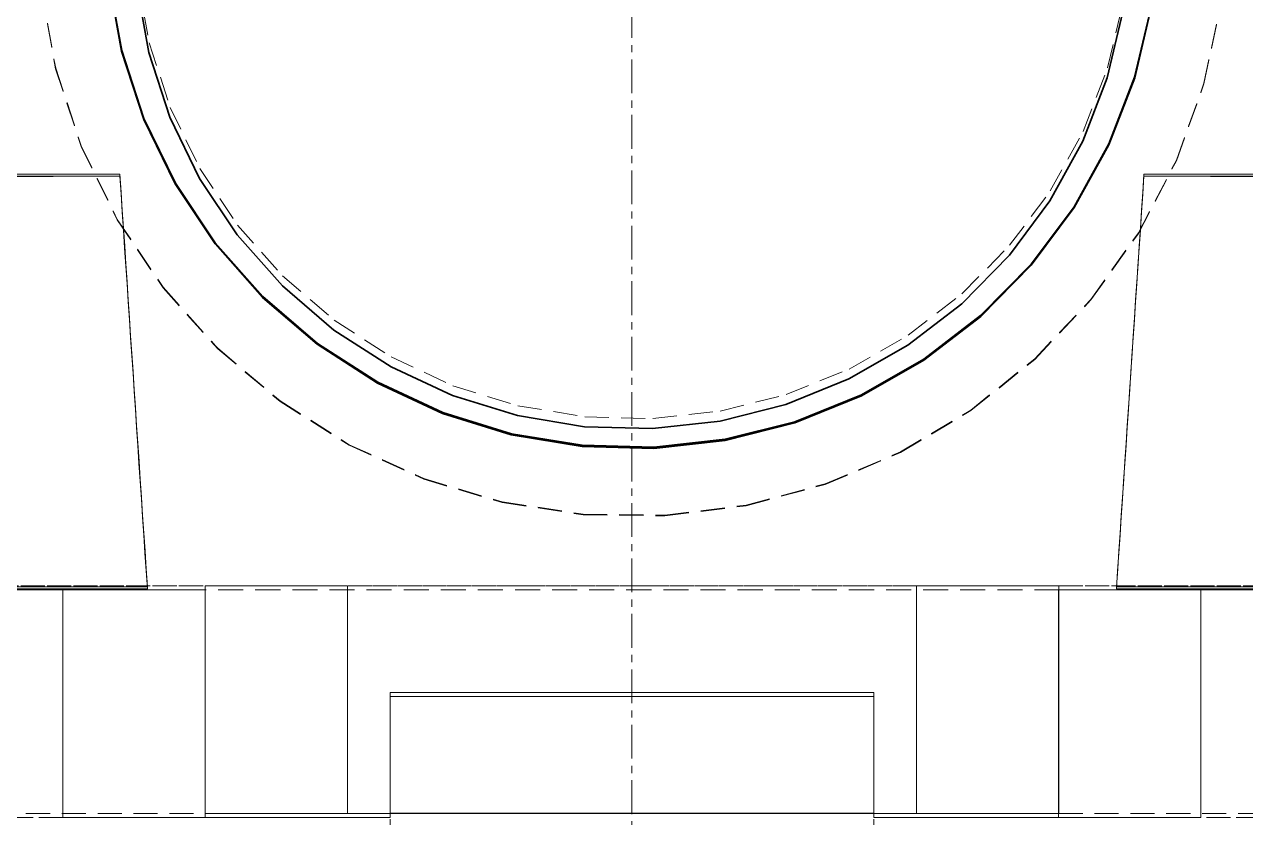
# Model space of a CAD drawing. Header units: millimetres. Extents: x 10 to 410, y 10 to 287.
# Drawn here: x 319.4 to 344.73, y 91.23 to 107.68 of the extents above; entities that cross this region are included whole.
import ezdxf

# ---------------------------------------------------------------- set-up
doc = ezdxf.new("R2010")
doc.units = ezdxf.units.MM
doc.linetypes.add('CENTER', pattern=[1.15, 0.7, -0.15, 0.15, -0.15])
doc.linetypes.add('DASHED', pattern=[0.75, 0.5, -0.25])
for name, color, linetype, lineweight in [('CENTER', 4, 'CENTER', 13), ('HIDDEN', 8, 'DASHED', 18), ('VISIBLE', 7, 'CONTINUOUS', 35)]:
    doc.layers.add(name, color=color, linetype=linetype, lineweight=lineweight)

msp = doc.modelspace()

# ---------------------------------------------------------------- linework, layer by layer
at = {"layer": 'CENTER'}
msp.add_line((332, 66), (332, 155), dxfattribs=at)
at = {"layer": 'HIDDEN'}
for points in [[(319.668, 110.138), (319.74, 108.442), (320.045, 106.772), (320.576, 105.16), (321.323, 103.635), (322.272, 102.228), (323.406, 100.964), (324.702, 99.868), (326.137, 98.961), (327.683, 98.259), (329.31, 97.776), (330.988, 97.52), (332.686, 97.498), (334.37, 97.709), (336.01, 98.149), (337.573, 98.811), (339.031, 99.68), (340.356, 100.742), (341.523, 101.975), (342.509, 103.357), (343.296, 104.861), (343.869, 106.459), (344.217, 108.12), (344.334, 109.814)], [(319.668, 110.133), (319.74, 108.437), (320.045, 106.766), (320.576, 105.154), (321.323, 103.63), (322.272, 102.222), (323.406, 100.959), (324.702, 99.863), (326.137, 98.955), (327.683, 98.253), (329.31, 97.77), (330.988, 97.515), (332.686, 97.493), (334.37, 97.703), (336.01, 98.144), (337.573, 98.805), (339.031, 99.674), (340.356, 100.736), (341.523, 101.969), (342.509, 103.351), (343.296, 104.855), (343.869, 106.453), (344.217, 108.115), (344.334, 109.808)], [(319.668, 110.125), (319.74, 108.429), (320.044, 106.759), (320.575, 105.147), (321.323, 103.622), (322.272, 102.215), (323.406, 100.951), (324.702, 99.855), (326.137, 98.948), (327.682, 98.246), (329.31, 97.762), (330.988, 97.507), (332.686, 97.485), (334.37, 97.696), (336.01, 98.136), (337.573, 98.797), (339.031, 99.667), (340.356, 100.729), (341.522, 101.962), (342.508, 103.344), (343.296, 104.848), (343.869, 106.446), (344.217, 108.107), (344.334, 109.801)], [(321.674, 110.094), (321.733, 108.686), (321.984, 107.298), (322.421, 105.958), (323.036, 104.69), (323.819, 103.517), (324.753, 102.462), (325.823, 101.544), (327.008, 100.78), (328.286, 100.185), (329.633, 99.769), (331.024, 99.54), (332.433, 99.503), (333.834, 99.658), (335.201, 100.003), (336.508, 100.53), (337.731, 101.231), (338.848, 102.091), (339.837, 103.096), (340.68, 104.226), (341.361, 105.46), (341.868, 106.776), (342.191, 108.148), (342.324, 109.551)], [(310.774, 104.528), (311.235, 104.529), (311.696, 104.529), (312.157, 104.529), (312.618, 104.529), (313.079, 104.529), (313.54, 104.529), (314, 104.529), (314.461, 104.529), (314.922, 104.529), (315.383, 104.529), (315.844, 104.529), (316.305, 104.529), (316.766, 104.529), (317.227, 104.529), (317.688, 104.529), (318.149, 104.529), (318.61, 104.529), (319.071, 104.529), (319.532, 104.529), (319.993, 104.529), (320.454, 104.529), (320.915, 104.528), (321.376, 104.528)], [(321.376, 104.528), (320.915, 104.527), (320.454, 104.527), (319.993, 104.526), (319.532, 104.526), (319.071, 104.526), (318.61, 104.526), (318.149, 104.526), (317.688, 104.526), (317.227, 104.526), (316.766, 104.526), (316.305, 104.526), (315.844, 104.526), (315.383, 104.526), (314.922, 104.526), (314.461, 104.526), (314, 104.526), (313.539, 104.526), (313.078, 104.526), (312.618, 104.526), (312.157, 104.526), (311.696, 104.526), (311.235, 104.527), (310.774, 104.527)], [(310.775, 104.572), (311.236, 104.572), (311.697, 104.572), (312.158, 104.572), (312.619, 104.572), (313.08, 104.572), (313.541, 104.572), (314.002, 104.572), (314.463, 104.573), (314.924, 104.573), (315.385, 104.573), (315.846, 104.573), (316.306, 104.573), (316.767, 104.573), (317.228, 104.572), (317.689, 104.572), (318.15, 104.572), (318.611, 104.572), (319.072, 104.572), (319.533, 104.572), (319.994, 104.572), (320.455, 104.572), (320.916, 104.571), (321.377, 104.571)], [(321.377, 104.571), (320.916, 104.57), (320.455, 104.57), (319.994, 104.57), (319.533, 104.569), (319.072, 104.569), (318.611, 104.569), (318.15, 104.569), (317.689, 104.569), (317.228, 104.569), (316.767, 104.569), (316.306, 104.569), (315.845, 104.569), (315.385, 104.569), (314.924, 104.569), (314.463, 104.569), (314.002, 104.569), (313.541, 104.569), (313.08, 104.569), (312.619, 104.569), (312.158, 104.569), (311.697, 104.57), (311.236, 104.57), (310.775, 104.57)], [(321.376, 104.528), (321.401, 104.156), (321.426, 103.783), (321.45, 103.411), (321.475, 103.039), (321.5, 102.667), (321.525, 102.295), (321.55, 101.923), (321.575, 101.551), (321.599, 101.179), (321.624, 100.807), (321.649, 100.435), (321.674, 100.063), (321.699, 99.691), (321.723, 99.319), (321.748, 98.946), (321.773, 98.574), (321.798, 98.202), (321.823, 97.83), (321.847, 97.458), (321.872, 97.086), (321.897, 96.714), (321.922, 96.342), (321.947, 95.97)], [(321.377, 104.571), (321.402, 104.199), (321.427, 103.827), (321.452, 103.455), (321.476, 103.082), (321.501, 102.71), (321.526, 102.338), (321.551, 101.966), (321.576, 101.594), (321.6, 101.222), (321.625, 100.85), (321.65, 100.478), (321.675, 100.106), (321.7, 99.734), (321.724, 99.362), (321.749, 98.99), (321.774, 98.618), (321.799, 98.245), (321.824, 97.873), (321.849, 97.501), (321.873, 97.129), (321.898, 96.757), (321.923, 96.385), (321.948, 96.013)], [(342.623, 104.528), (342.598, 104.156), (342.573, 103.783), (342.549, 103.411), (342.524, 103.039), (342.499, 102.667), (342.474, 102.295), (342.449, 101.923), (342.425, 101.551), (342.4, 101.179), (342.375, 100.807), (342.35, 100.435), (342.325, 100.063), (342.301, 99.691), (342.276, 99.319), (342.251, 98.946), (342.226, 98.574), (342.201, 98.202), (342.177, 97.83), (342.152, 97.458), (342.127, 97.086), (342.102, 96.714), (342.077, 96.342), (342.053, 95.97)], [(342.624, 104.571), (342.599, 104.199), (342.575, 103.827), (342.55, 103.455), (342.525, 103.082), (342.5, 102.71), (342.475, 102.338), (342.451, 101.966), (342.426, 101.594), (342.401, 101.222), (342.376, 100.85), (342.351, 100.478), (342.327, 100.106), (342.302, 99.734), (342.277, 99.362), (342.252, 98.99), (342.227, 98.618), (342.203, 98.245), (342.178, 97.873), (342.153, 97.501), (342.128, 97.129), (342.103, 96.757), (342.079, 96.385), (342.054, 96.013)], [(353.226, 104.528), (352.765, 104.529), (352.304, 104.529), (351.843, 104.529), (351.382, 104.529), (350.921, 104.529), (350.46, 104.529), (349.999, 104.529), (349.538, 104.529), (349.077, 104.529), (348.616, 104.529), (348.155, 104.529), (347.694, 104.529), (347.233, 104.529), (346.772, 104.529), (346.311, 104.529), (345.85, 104.529), (345.389, 104.529), (344.928, 104.529), (344.467, 104.529), (344.006, 104.529), (343.545, 104.529), (343.084, 104.528), (342.623, 104.528)], [(342.623, 104.528), (343.084, 104.527), (343.545, 104.527), (344.006, 104.526), (344.467, 104.526), (344.928, 104.526), (345.389, 104.526), (345.85, 104.526), (346.311, 104.526), (346.772, 104.526), (347.233, 104.526), (347.694, 104.526), (348.155, 104.526), (348.616, 104.526), (349.077, 104.526), (349.538, 104.526), (349.999, 104.526), (350.46, 104.526), (350.921, 104.526), (351.382, 104.526), (351.843, 104.526), (352.304, 104.526), (352.765, 104.527), (353.226, 104.527)], [(353.227, 104.572), (352.766, 104.572), (352.305, 104.572), (351.844, 104.572), (351.383, 104.572), (350.922, 104.572), (350.461, 104.572), (350, 104.572), (349.539, 104.573), (349.078, 104.573), (348.617, 104.573), (348.156, 104.573), (347.695, 104.573), (347.234, 104.573), (346.773, 104.572), (346.312, 104.572), (345.851, 104.572), (345.39, 104.572), (344.929, 104.572), (344.468, 104.572), (344.007, 104.572), (343.546, 104.572), (343.085, 104.571), (342.624, 104.571)], [(342.624, 104.571), (343.085, 104.57), (343.546, 104.57), (344.007, 104.57), (344.468, 104.569), (344.929, 104.569), (345.39, 104.569), (345.851, 104.569), (346.312, 104.569), (346.773, 104.569), (347.234, 104.569), (347.695, 104.569), (348.156, 104.569), (348.617, 104.569), (349.078, 104.569), (349.539, 104.569), (350, 104.569), (350.461, 104.569), (350.922, 104.569), (351.383, 104.569), (351.844, 104.569), (352.305, 104.57), (352.766, 104.57), (353.227, 104.57)], [(310.572, 96.034), (311.118, 96.034), (311.665, 96.034), (312.212, 96.034), (312.759, 96.034), (313.306, 96.034), (313.852, 96.034), (314.399, 96.034), (314.946, 96.034), (315.493, 96.034), (316.04, 96.034), (316.587, 96.034), (317.133, 96.034), (317.68, 96.034), (318.227, 96.034), (318.774, 96.034), (319.321, 96.034), (319.867, 96.034), (320.414, 96.034), (320.961, 96.034), (321.508, 96.034), (322.055, 96.034), (322.602, 96.034), (323.148, 96.034)], [(323.148, 96.034), (323.148, 95.828), (323.148, 95.623), (323.148, 95.418), (323.148, 95.212), (323.148, 95.007), (323.148, 94.802), (323.148, 94.597), (323.148, 94.391), (323.148, 94.186), (323.148, 93.981), (323.148, 93.775), (323.148, 93.57), (323.148, 93.365), (323.148, 93.16), (323.148, 92.954), (323.148, 92.749), (323.148, 92.544), (323.148, 92.338), (323.148, 92.133), (323.148, 91.928), (323.148, 91.723), (323.148, 91.517), (323.148, 91.312)], [(323.148, 96.032), (323.148, 96.032), (323.148, 96.032), (323.148, 96.032), (323.148, 96.032), (323.148, 96.032), (323.148, 96.032), (323.148, 96.032), (323.148, 96.032), (323.148, 96.032), (323.148, 96.033), (323.148, 96.033), (323.148, 96.033), (323.148, 96.033), (323.148, 96.033), (323.148, 96.033), (323.148, 96.033), (323.148, 96.033), (323.148, 96.033), (323.148, 96.033), (323.148, 96.033), (323.148, 96.033), (323.148, 96.033), (323.148, 96.034)], [(323.148, 91.31), (323.148, 91.515), (323.148, 91.721), (323.148, 91.926), (323.148, 92.131), (323.148, 92.337), (323.148, 92.542), (323.148, 92.747), (323.148, 92.952), (323.148, 93.158), (323.148, 93.363), (323.148, 93.568), (323.148, 93.774), (323.148, 93.979), (323.148, 94.184), (323.148, 94.389), (323.148, 94.595), (323.148, 94.8), (323.148, 95.005), (323.148, 95.211), (323.148, 95.416), (323.148, 95.621), (323.148, 95.826), (323.148, 96.032)], [(326.099, 96.031), (325.971, 96.031), (325.843, 96.031), (325.714, 96.031), (325.586, 96.031), (325.458, 96.031), (325.329, 96.031), (325.201, 96.031), (325.073, 96.031), (324.945, 96.031), (324.816, 96.031), (324.688, 96.031), (324.56, 96.031), (324.431, 96.031), (324.303, 96.031), (324.175, 96.031), (324.046, 96.031), (323.918, 96.031), (323.79, 96.031), (323.661, 96.031), (323.533, 96.031), (323.405, 96.031), (323.277, 96.031), (323.148, 96.032)], [(326.099, 91.309), (326.099, 91.514), (326.099, 91.72), (326.099, 91.925), (326.099, 92.13), (326.099, 92.336), (326.099, 92.541), (326.099, 92.746), (326.099, 92.951), (326.099, 93.157), (326.099, 93.362), (326.099, 93.567), (326.099, 93.773), (326.099, 93.978), (326.099, 94.183), (326.099, 94.388), (326.099, 94.594), (326.099, 94.799), (326.099, 95.004), (326.099, 95.21), (326.099, 95.415), (326.099, 95.62), (326.099, 95.825), (326.099, 96.031)], [(337.903, 96.031), (337.39, 96.031), (336.877, 96.031), (336.363, 96.031), (335.85, 96.031), (335.337, 96.031), (334.824, 96.031), (334.311, 96.031), (333.797, 96.031), (333.284, 96.031), (332.771, 96.031), (332.258, 96.031), (331.745, 96.031), (331.231, 96.031), (330.718, 96.031), (330.205, 96.031), (329.692, 96.031), (329.179, 96.031), (328.665, 96.031), (328.152, 96.031), (327.639, 96.031), (327.126, 96.031), (326.612, 96.031), (326.099, 96.031)], [(340.854, 96.032), (340.726, 96.031), (340.598, 96.031), (340.469, 96.031), (340.341, 96.031), (340.213, 96.031), (340.084, 96.031), (339.956, 96.031), (339.828, 96.031), (339.699, 96.031), (339.571, 96.031), (339.443, 96.031), (339.314, 96.031), (339.186, 96.031), (339.058, 96.031), (338.93, 96.031), (338.801, 96.031), (338.673, 96.031), (338.545, 96.031), (338.416, 96.031), (338.288, 96.031), (338.16, 96.031), (338.031, 96.031), (337.903, 96.031)], [(337.903, 91.309), (337.903, 91.514), (337.903, 91.72), (337.903, 91.925), (337.903, 92.13), (337.903, 92.336), (337.903, 92.541), (337.903, 92.746), (337.903, 92.951), (337.903, 93.157), (337.903, 93.362), (337.903, 93.567), (337.903, 93.773), (337.903, 93.978), (337.903, 94.183), (337.903, 94.388), (337.903, 94.594), (337.903, 94.799), (337.903, 95.004), (337.903, 95.21), (337.903, 95.415), (337.903, 95.62), (337.903, 95.825), (337.903, 96.031)], [(340.854, 96.032), (340.854, 96.032), (340.854, 96.032), (340.854, 96.032), (340.854, 96.032), (340.854, 96.032), (340.854, 96.032), (340.854, 96.032), (340.854, 96.032), (340.854, 96.032), (340.854, 96.033), (340.854, 96.033), (340.854, 96.033), (340.854, 96.033), (340.854, 96.033), (340.854, 96.033), (340.854, 96.033), (340.854, 96.033), (340.854, 96.033), (340.854, 96.033), (340.854, 96.033), (340.854, 96.033), (340.854, 96.033), (340.854, 96.034)], [(340.854, 96.034), (341.401, 96.034), (341.948, 96.034), (342.495, 96.034), (343.041, 96.034), (343.588, 96.034), (344.135, 96.034), (344.682, 96.034), (345.229, 96.034), (345.776, 96.034), (346.322, 96.034), (346.869, 96.034), (347.416, 96.034), (347.963, 96.034), (348.51, 96.034), (349.056, 96.034), (349.603, 96.034), (350.15, 96.034), (350.697, 96.034), (351.244, 96.034), (351.791, 96.034), (352.337, 96.034), (352.884, 96.034), (353.431, 96.034)], [(340.854, 96.034), (340.854, 95.828), (340.854, 95.623), (340.854, 95.418), (340.854, 95.212), (340.854, 95.007), (340.854, 94.802), (340.854, 94.597), (340.854, 94.391), (340.854, 94.186), (340.854, 93.981), (340.854, 93.775), (340.854, 93.57), (340.854, 93.365), (340.854, 93.16), (340.854, 92.954), (340.854, 92.749), (340.854, 92.544), (340.854, 92.338), (340.854, 92.133), (340.854, 91.928), (340.854, 91.723), (340.854, 91.517), (340.854, 91.312)], [(340.854, 96.032), (340.854, 95.826), (340.854, 95.621), (340.854, 95.416), (340.854, 95.211), (340.854, 95.005), (340.854, 94.8), (340.854, 94.595), (340.854, 94.389), (340.854, 94.184), (340.854, 93.979), (340.854, 93.774), (340.854, 93.568), (340.854, 93.363), (340.854, 93.158), (340.854, 92.952), (340.854, 92.747), (340.854, 92.542), (340.854, 92.337), (340.854, 92.131), (340.854, 91.926), (340.854, 91.721), (340.854, 91.515), (340.854, 91.31)], [(310.569, 95.949), (310.988, 95.949), (311.406, 95.949), (311.825, 95.949), (312.243, 95.949), (312.662, 95.949), (313.08, 95.949), (313.499, 95.949), (313.917, 95.949), (314.336, 95.949), (314.754, 95.949), (315.173, 95.949), (315.591, 95.949), (316.01, 95.949), (316.429, 95.949), (316.847, 95.949), (317.266, 95.949), (317.684, 95.949), (318.103, 95.949), (318.521, 95.949), (318.94, 95.949), (319.358, 95.949), (319.777, 95.949), (320.195, 95.949)], [(310.57, 95.971), (311.065, 95.971), (311.559, 95.971), (312.054, 95.971), (312.548, 95.971), (313.043, 95.972), (313.538, 95.972), (314.032, 95.972), (314.527, 95.972), (315.022, 95.972), (315.516, 95.972), (316.011, 95.972), (316.506, 95.972), (317, 95.972), (317.495, 95.972), (317.989, 95.972), (318.484, 95.972), (318.979, 95.971), (319.473, 95.971), (319.968, 95.971), (320.463, 95.971), (320.957, 95.971), (321.452, 95.971), (321.947, 95.97)], [(321.947, 95.97), (321.452, 95.969), (320.957, 95.969), (320.463, 95.969), (319.968, 95.968), (319.473, 95.968), (318.979, 95.968), (318.484, 95.968), (317.989, 95.968), (317.495, 95.968), (317, 95.968), (316.506, 95.968), (316.011, 95.968), (315.516, 95.968), (315.022, 95.968), (314.527, 95.968), (314.032, 95.968), (313.538, 95.968), (313.043, 95.968), (312.548, 95.968), (312.054, 95.968), (311.559, 95.968), (311.064, 95.969), (310.57, 95.969)], [(310.571, 96.014), (311.066, 96.014), (311.56, 96.014), (312.055, 96.015), (312.55, 96.015), (313.044, 96.015), (313.539, 96.015), (314.034, 96.015), (314.528, 96.015), (315.023, 96.015), (315.517, 96.015), (316.012, 96.015), (316.507, 96.015), (317.001, 96.015), (317.496, 96.015), (317.991, 96.015), (318.485, 96.015), (318.98, 96.015), (319.475, 96.015), (319.969, 96.014), (320.464, 96.014), (320.958, 96.014), (321.453, 96.014), (321.948, 96.013)], [(321.948, 96.013), (321.453, 96.012), (320.958, 96.012), (320.464, 96.012), (319.969, 96.012), (319.475, 96.011), (318.98, 96.011), (318.485, 96.011), (317.991, 96.011), (317.496, 96.011), (317.001, 96.011), (316.507, 96.011), (316.012, 96.011), (315.517, 96.011), (315.023, 96.011), (314.528, 96.011), (314.033, 96.011), (313.539, 96.011), (313.044, 96.011), (312.55, 96.011), (312.055, 96.011), (311.56, 96.012), (311.066, 96.012), (310.571, 96.012)], [(320.195, 95.951), (320.323, 95.951), (320.452, 95.951), (320.58, 95.952), (320.708, 95.952), (320.837, 95.952), (320.965, 95.952), (321.093, 95.952), (321.222, 95.952), (321.35, 95.952), (321.478, 95.952), (321.607, 95.952), (321.735, 95.952), (321.863, 95.952), (321.991, 95.952), (322.12, 95.952), (322.248, 95.952), (322.376, 95.952), (322.505, 95.952), (322.633, 95.952), (322.761, 95.952), (322.89, 95.952), (323.018, 95.952), (323.146, 95.952)], [(320.195, 95.951), (320.195, 95.746), (320.195, 95.54), (320.195, 95.335), (320.195, 95.13), (320.195, 94.925), (320.195, 94.719), (320.195, 94.514), (320.195, 94.309), (320.195, 94.103), (320.195, 93.898), (320.195, 93.693), (320.195, 93.488), (320.195, 93.282), (320.195, 93.077), (320.195, 92.872), (320.195, 92.666), (320.195, 92.461), (320.195, 92.256), (320.195, 92.051), (320.195, 91.845), (320.195, 91.64), (320.195, 91.435), (320.195, 91.229)], [(320.195, 95.949), (320.195, 95.949), (320.195, 95.949), (320.195, 95.949), (320.195, 95.95), (320.195, 95.95), (320.195, 95.95), (320.195, 95.95), (320.195, 95.95), (320.195, 95.95), (320.195, 95.95), (320.195, 95.95), (320.195, 95.95), (320.195, 95.95), (320.195, 95.95), (320.195, 95.95), (320.195, 95.95), (320.195, 95.951), (320.195, 95.951), (320.195, 95.951), (320.195, 95.951), (320.195, 95.951), (320.195, 95.951), (320.195, 95.951)], [(320.195, 91.228), (320.195, 91.433), (320.195, 91.638), (320.195, 91.843), (320.195, 92.049), (320.195, 92.254), (320.195, 92.459), (320.195, 92.665), (320.195, 92.87), (320.195, 93.075), (320.195, 93.28), (320.195, 93.486), (320.195, 93.691), (320.195, 93.896), (320.195, 94.102), (320.195, 94.307), (320.195, 94.512), (320.195, 94.717), (320.195, 94.923), (320.195, 95.128), (320.195, 95.333), (320.195, 95.539), (320.195, 95.744), (320.195, 95.949)], [(323.146, 95.952), (323.146, 95.747), (323.146, 95.541), (323.146, 95.336), (323.146, 95.131), (323.146, 94.926), (323.146, 94.72), (323.146, 94.515), (323.146, 94.31), (323.146, 94.104), (323.146, 93.899), (323.146, 93.694), (323.146, 93.489), (323.146, 93.283), (323.146, 93.078), (323.146, 92.873), (323.146, 92.667), (323.146, 92.462), (323.146, 92.257), (323.146, 92.052), (323.146, 91.846), (323.146, 91.641), (323.146, 91.436), (323.146, 91.23)], [(340.852, 95.952), (340.082, 95.952), (339.312, 95.952), (338.543, 95.952), (337.773, 95.952), (337.003, 95.952), (336.233, 95.952), (335.463, 95.952), (334.693, 95.952), (333.924, 95.952), (333.154, 95.952), (332.384, 95.952), (331.614, 95.952), (330.844, 95.952), (330.075, 95.952), (329.305, 95.952), (328.535, 95.952), (327.765, 95.952), (326.995, 95.952), (326.225, 95.952), (325.456, 95.952), (324.686, 95.952), (323.916, 95.952), (323.146, 95.952)], [(340.852, 95.952), (340.852, 95.747), (340.852, 95.541), (340.852, 95.336), (340.852, 95.131), (340.852, 94.926), (340.852, 94.72), (340.852, 94.515), (340.852, 94.31), (340.852, 94.104), (340.852, 93.899), (340.852, 93.694), (340.852, 93.489), (340.852, 93.283), (340.852, 93.078), (340.852, 92.873), (340.852, 92.667), (340.852, 92.462), (340.852, 92.257), (340.852, 92.052), (340.852, 91.846), (340.852, 91.641), (340.852, 91.436), (340.852, 91.23)], [(340.852, 95.952), (340.98, 95.952), (341.109, 95.952), (341.237, 95.952), (341.365, 95.952), (341.494, 95.952), (341.622, 95.952), (341.75, 95.952), (341.878, 95.952), (342.007, 95.952), (342.135, 95.952), (342.263, 95.952), (342.392, 95.952), (342.52, 95.952), (342.648, 95.952), (342.777, 95.952), (342.905, 95.952), (343.033, 95.952), (343.161, 95.952), (343.29, 95.952), (343.418, 95.952), (343.546, 95.951), (343.675, 95.951), (343.803, 95.951)], [(353.429, 95.971), (352.935, 95.971), (352.44, 95.971), (351.945, 95.971), (351.451, 95.971), (350.956, 95.972), (350.461, 95.972), (349.967, 95.972), (349.472, 95.972), (348.978, 95.972), (348.483, 95.972), (347.988, 95.972), (347.494, 95.972), (346.999, 95.972), (346.504, 95.972), (346.01, 95.972), (345.515, 95.972), (345.02, 95.971), (344.526, 95.971), (344.031, 95.971), (343.536, 95.971), (343.042, 95.971), (342.547, 95.971), (342.053, 95.97)], [(342.053, 95.97), (342.547, 95.969), (343.042, 95.969), (343.536, 95.969), (344.031, 95.968), (344.526, 95.968), (345.02, 95.968), (345.515, 95.968), (346.01, 95.968), (346.504, 95.968), (346.999, 95.968), (347.494, 95.968), (347.988, 95.968), (348.483, 95.968), (348.978, 95.968), (349.472, 95.968), (349.967, 95.968), (350.461, 95.968), (350.956, 95.968), (351.451, 95.968), (351.945, 95.968), (352.44, 95.968), (352.935, 95.969), (353.429, 95.969)], [(353.43, 96.014), (352.936, 96.014), (352.441, 96.014), (351.947, 96.015), (351.452, 96.015), (350.957, 96.015), (350.463, 96.015), (349.968, 96.015), (349.473, 96.015), (348.979, 96.015), (348.484, 96.015), (347.989, 96.015), (347.495, 96.015), (347, 96.015), (346.505, 96.015), (346.011, 96.015), (345.516, 96.015), (345.022, 96.015), (344.527, 96.015), (344.032, 96.014), (343.538, 96.014), (343.043, 96.014), (342.548, 96.014), (342.054, 96.013)], [(342.054, 96.013), (342.548, 96.012), (343.043, 96.012), (343.538, 96.012), (344.032, 96.012), (344.527, 96.011), (345.022, 96.011), (345.516, 96.011), (346.011, 96.011), (346.505, 96.011), (347, 96.011), (347.495, 96.011), (347.989, 96.011), (348.484, 96.011), (348.979, 96.011), (349.473, 96.011), (349.968, 96.011), (350.463, 96.011), (350.957, 96.011), (351.452, 96.011), (351.946, 96.011), (352.441, 96.012), (352.936, 96.012), (353.43, 96.012)], [(343.803, 95.949), (343.803, 95.949), (343.803, 95.949), (343.803, 95.949), (343.803, 95.95), (343.803, 95.95), (343.803, 95.95), (343.803, 95.95), (343.803, 95.95), (343.803, 95.95), (343.803, 95.95), (343.803, 95.95), (343.803, 95.95), (343.803, 95.95), (343.803, 95.95), (343.803, 95.95), (343.803, 95.95), (343.803, 95.951), (343.803, 95.951), (343.803, 95.951), (343.803, 95.951), (343.803, 95.951), (343.803, 95.951), (343.803, 95.951)], [(343.803, 95.951), (343.803, 95.746), (343.803, 95.54), (343.803, 95.335), (343.803, 95.13), (343.803, 94.925), (343.803, 94.719), (343.803, 94.514), (343.803, 94.309), (343.803, 94.103), (343.803, 93.898), (343.803, 93.693), (343.803, 93.488), (343.803, 93.282), (343.803, 93.077), (343.803, 92.872), (343.803, 92.666), (343.803, 92.461), (343.803, 92.256), (343.803, 92.051), (343.803, 91.845), (343.803, 91.64), (343.803, 91.435), (343.803, 91.229)], [(343.803, 95.951), (343.803, 95.746), (343.803, 95.54), (343.803, 95.335), (343.803, 95.13), (343.803, 94.925), (343.803, 94.719), (343.803, 94.514), (343.803, 94.309), (343.803, 94.103), (343.803, 93.898), (343.803, 93.693), (343.803, 93.488), (343.803, 93.282), (343.803, 93.077), (343.803, 92.872), (343.803, 92.666), (343.803, 92.461), (343.803, 92.256), (343.803, 92.051), (343.803, 91.845), (343.803, 91.64), (343.803, 91.435), (343.803, 91.229)], [(343.803, 95.949), (344.221, 95.949), (344.64, 95.949), (345.058, 95.949), (345.477, 95.949), (345.896, 95.949), (346.314, 95.949), (346.733, 95.949), (347.151, 95.949), (347.57, 95.949), (347.988, 95.949), (348.407, 95.949), (348.825, 95.949), (349.244, 95.949), (349.662, 95.949), (350.081, 95.949), (350.499, 95.949), (350.918, 95.949), (351.336, 95.949), (351.755, 95.949), (352.173, 95.949), (352.592, 95.949), (353.01, 95.949), (353.429, 95.949)], [(343.803, 95.949), (343.803, 95.744), (343.803, 95.539), (343.803, 95.333), (343.803, 95.128), (343.803, 94.923), (343.803, 94.717), (343.803, 94.512), (343.803, 94.307), (343.803, 94.102), (343.803, 93.896), (343.803, 93.691), (343.803, 93.486), (343.803, 93.28), (343.803, 93.075), (343.803, 92.87), (343.803, 92.665), (343.803, 92.459), (343.803, 92.254), (343.803, 92.049), (343.803, 91.843), (343.803, 91.638), (343.803, 91.433), (343.803, 91.228)], [(326.985, 93.818), (326.984, 93.814), (326.984, 93.811), (326.984, 93.807), (326.984, 93.804), (326.984, 93.8), (326.984, 93.797), (326.984, 93.794), (326.984, 93.79), (326.984, 93.787), (326.984, 93.783), (326.984, 93.78), (326.983, 93.776), (326.983, 93.773), (326.983, 93.77), (326.983, 93.766), (326.983, 93.763), (326.983, 93.759), (326.983, 93.756), (326.983, 93.752), (326.983, 93.749), (326.983, 93.746), (326.983, 93.742), (326.982, 93.739)], [(326.985, 91.309), (326.985, 91.418), (326.985, 91.527), (326.985, 91.636), (326.985, 91.745), (326.985, 91.854), (326.985, 91.964), (326.985, 92.073), (326.985, 92.182), (326.985, 92.291), (326.985, 92.4), (326.985, 92.509), (326.985, 92.618), (326.985, 92.727), (326.985, 92.836), (326.985, 92.945), (326.985, 93.054), (326.985, 93.163), (326.985, 93.272), (326.985, 93.381), (326.985, 93.49), (326.985, 93.599), (326.985, 93.708), (326.985, 93.818)], [(337.018, 93.818), (336.582, 93.818), (336.145, 93.818), (335.709, 93.818), (335.273, 93.818), (334.837, 93.818), (334.4, 93.818), (333.964, 93.818), (333.528, 93.818), (333.092, 93.818), (332.656, 93.818), (332.219, 93.818), (331.783, 93.818), (331.347, 93.818), (330.911, 93.818), (330.474, 93.818), (330.038, 93.818), (329.602, 93.818), (329.166, 93.818), (328.729, 93.818), (328.293, 93.818), (327.857, 93.818), (327.421, 93.818), (326.985, 93.818)], [(337.018, 93.818), (337.018, 93.814), (337.018, 93.811), (337.018, 93.807), (337.017, 93.804), (337.017, 93.8), (337.017, 93.797), (337.017, 93.794), (337.017, 93.79), (337.017, 93.787), (337.017, 93.783), (337.017, 93.78), (337.017, 93.776), (337.017, 93.773), (337.017, 93.77), (337.016, 93.766), (337.016, 93.763), (337.016, 93.759), (337.016, 93.756), (337.016, 93.752), (337.016, 93.749), (337.016, 93.746), (337.016, 93.742), (337.016, 93.739)], [(337.018, 91.309), (337.018, 91.418), (337.018, 91.527), (337.018, 91.636), (337.018, 91.745), (337.018, 91.854), (337.018, 91.964), (337.018, 92.073), (337.018, 92.182), (337.018, 92.291), (337.018, 92.4), (337.018, 92.509), (337.018, 92.618), (337.018, 92.727), (337.018, 92.836), (337.018, 92.945), (337.018, 93.054), (337.018, 93.163), (337.018, 93.272), (337.018, 93.381), (337.018, 93.49), (337.018, 93.599), (337.018, 93.708), (337.018, 93.818)], [(326.982, 91.23), (326.982, 91.339), (326.982, 91.449), (326.982, 91.558), (326.982, 91.667), (326.982, 91.776), (326.982, 91.885), (326.982, 91.994), (326.982, 92.103), (326.982, 92.212), (326.982, 92.321), (326.982, 92.43), (326.982, 92.539), (326.982, 92.648), (326.982, 92.757), (326.982, 92.866), (326.982, 92.975), (326.982, 93.084), (326.982, 93.193), (326.982, 93.303), (326.982, 93.412), (326.982, 93.521), (326.982, 93.63), (326.982, 93.739)], [(337.016, 93.739), (336.58, 93.739), (336.143, 93.739), (335.707, 93.739), (335.271, 93.739), (334.835, 93.739), (334.398, 93.739), (333.962, 93.739), (333.526, 93.739), (333.09, 93.739), (332.653, 93.739), (332.217, 93.739), (331.781, 93.739), (331.345, 93.739), (330.909, 93.739), (330.472, 93.739), (330.036, 93.739), (329.6, 93.739), (329.164, 93.739), (328.727, 93.739), (328.291, 93.739), (327.855, 93.739), (327.419, 93.739), (326.982, 93.739)], [(337.016, 91.23), (337.016, 91.339), (337.016, 91.449), (337.016, 91.558), (337.016, 91.667), (337.016, 91.776), (337.016, 91.885), (337.016, 91.994), (337.016, 92.103), (337.016, 92.212), (337.016, 92.321), (337.016, 92.43), (337.016, 92.539), (337.016, 92.648), (337.016, 92.757), (337.016, 92.866), (337.016, 92.975), (337.016, 93.084), (337.016, 93.193), (337.016, 93.303), (337.016, 93.412), (337.016, 93.521), (337.016, 93.63), (337.016, 93.739)], [(320.195, 91.228), (319.579, 91.228), (318.963, 91.228), (318.348, 91.228), (317.732, 91.228), (317.116, 91.228), (316.5, 91.228), (315.884, 91.228), (315.268, 91.228), (314.652, 91.228), (314.037, 91.228), (313.421, 91.228), (312.805, 91.228), (312.189, 91.228), (311.573, 91.228), (310.957, 91.228), (310.341, 91.228), (309.726, 91.228), (309.11, 91.228), (308.494, 91.228), (307.878, 91.228), (307.262, 91.228), (306.646, 91.228), (306.03, 91.228)], [(306.033, 91.312), (306.777, 91.312), (307.521, 91.312), (308.265, 91.312), (309.009, 91.312), (309.753, 91.312), (310.498, 91.312), (311.242, 91.312), (311.986, 91.312), (312.73, 91.312), (313.474, 91.312), (314.218, 91.312), (314.963, 91.312), (315.707, 91.312), (316.451, 91.312), (317.195, 91.312), (317.939, 91.312), (318.683, 91.312), (319.428, 91.312), (320.172, 91.312), (320.916, 91.312), (321.66, 91.312), (322.404, 91.312), (323.148, 91.312)], [(320.195, 91.229), (320.323, 91.23), (320.452, 91.23), (320.58, 91.23), (320.708, 91.23), (320.837, 91.23), (320.965, 91.23), (321.093, 91.23), (321.222, 91.23), (321.35, 91.23), (321.478, 91.23), (321.607, 91.23), (321.735, 91.23), (321.863, 91.23), (321.991, 91.23), (322.12, 91.23), (322.248, 91.23), (322.376, 91.23), (322.505, 91.23), (322.633, 91.23), (322.761, 91.23), (322.89, 91.23), (323.018, 91.23), (323.146, 91.23)], [(320.195, 91.228), (320.195, 91.228), (320.195, 91.228), (320.195, 91.228), (320.195, 91.228), (320.195, 91.228), (320.195, 91.228), (320.195, 91.228), (320.195, 91.228), (320.195, 91.228), (320.195, 91.228), (320.195, 91.229), (320.195, 91.229), (320.195, 91.229), (320.195, 91.229), (320.195, 91.229), (320.195, 91.229), (320.195, 91.229), (320.195, 91.229), (320.195, 91.229), (320.195, 91.229), (320.195, 91.229), (320.195, 91.229), (320.195, 91.229)], [(326.982, 91.23), (326.816, 91.23), (326.649, 91.23), (326.482, 91.23), (326.315, 91.23), (326.148, 91.23), (325.982, 91.23), (325.815, 91.23), (325.648, 91.23), (325.481, 91.23), (325.315, 91.23), (325.148, 91.23), (324.981, 91.23), (324.814, 91.23), (324.647, 91.23), (324.481, 91.23), (324.314, 91.23), (324.147, 91.23), (323.98, 91.23), (323.813, 91.23), (323.647, 91.23), (323.48, 91.23), (323.313, 91.23), (323.146, 91.23)], [(323.148, 91.31), (323.148, 91.31), (323.148, 91.31), (323.148, 91.31), (323.148, 91.31), (323.148, 91.311), (323.148, 91.311), (323.148, 91.311), (323.148, 91.311), (323.148, 91.311), (323.148, 91.311), (323.148, 91.311), (323.148, 91.311), (323.148, 91.311), (323.148, 91.311), (323.148, 91.311), (323.148, 91.311), (323.148, 91.312), (323.148, 91.312), (323.148, 91.312), (323.148, 91.312), (323.148, 91.312), (323.148, 91.312), (323.148, 91.312)], [(326.099, 91.309), (325.971, 91.309), (325.843, 91.309), (325.714, 91.309), (325.586, 91.309), (325.458, 91.309), (325.329, 91.309), (325.201, 91.309), (325.073, 91.309), (324.945, 91.309), (324.816, 91.309), (324.688, 91.309), (324.56, 91.309), (324.431, 91.309), (324.303, 91.309), (324.175, 91.309), (324.046, 91.309), (323.918, 91.31), (323.79, 91.31), (323.661, 91.31), (323.533, 91.31), (323.405, 91.31), (323.277, 91.31), (323.148, 91.31)], [(326.985, 91.309), (326.946, 91.309), (326.908, 91.309), (326.869, 91.309), (326.831, 91.309), (326.792, 91.309), (326.754, 91.309), (326.715, 91.309), (326.677, 91.309), (326.638, 91.309), (326.6, 91.309), (326.561, 91.309), (326.523, 91.309), (326.484, 91.309), (326.446, 91.309), (326.407, 91.309), (326.369, 91.309), (326.33, 91.309), (326.292, 91.309), (326.253, 91.309), (326.215, 91.309), (326.176, 91.309), (326.138, 91.309), (326.099, 91.309)], [(326.982, 91.23), (326.983, 91.234), (326.983, 91.237), (326.983, 91.241), (326.983, 91.244), (326.983, 91.248), (326.983, 91.251), (326.983, 91.254), (326.983, 91.258), (326.983, 91.261), (326.983, 91.265), (326.983, 91.268), (326.984, 91.272), (326.984, 91.275), (326.984, 91.278), (326.984, 91.282), (326.984, 91.285), (326.984, 91.289), (326.984, 91.292), (326.984, 91.296), (326.984, 91.299), (326.984, 91.302), (326.984, 91.306), (326.985, 91.309)], [(326.985, 91.316), (326.985, 91.316), (326.985, 91.316), (326.985, 91.315), (326.985, 91.315), (326.985, 91.315), (326.985, 91.315), (326.985, 91.315), (326.985, 91.315), (326.985, 91.314), (326.985, 91.314), (326.985, 91.314), (326.985, 91.314), (326.985, 91.314), (326.985, 91.314), (326.985, 91.313), (326.985, 91.313), (326.985, 91.313), (326.985, 91.313), (326.985, 91.313), (326.985, 91.313), (326.985, 91.312), (326.985, 91.312), (326.985, 91.312)], [(326.985, 75.676), (326.985, 76.356), (326.985, 77.036), (326.985, 77.716), (326.985, 78.396), (326.985, 79.076), (326.985, 79.756), (326.985, 80.436), (326.985, 81.116), (326.985, 81.796), (326.985, 82.476), (326.985, 83.156), (326.985, 83.836), (326.985, 84.516), (326.985, 85.196), (326.985, 85.876), (326.985, 86.556), (326.985, 87.236), (326.985, 87.916), (326.985, 88.596), (326.985, 89.276), (326.985, 89.956), (326.985, 90.636), (326.985, 91.316)], [(326.985, 91.316), (327.421, 91.316), (327.857, 91.316), (328.293, 91.316), (328.73, 91.316), (329.166, 91.316), (329.602, 91.316), (330.038, 91.316), (330.475, 91.316), (330.911, 91.316), (331.347, 91.316), (331.783, 91.316), (332.219, 91.316), (332.656, 91.316), (333.092, 91.316), (333.528, 91.316), (333.964, 91.316), (334.401, 91.316), (334.837, 91.316), (335.273, 91.316), (335.709, 91.316), (336.146, 91.316), (336.582, 91.316), (337.018, 91.316)], [(326.985, 77.175), (326.985, 77.79), (326.985, 78.405), (326.985, 79.019), (326.985, 79.634), (326.985, 80.249), (326.985, 80.863), (326.985, 81.478), (326.985, 82.093), (326.985, 82.707), (326.985, 83.322), (326.985, 83.936), (326.985, 84.551), (326.985, 85.166), (326.985, 85.78), (326.985, 86.395), (326.985, 87.01), (326.985, 87.624), (326.985, 88.239), (326.985, 88.853), (326.985, 89.468), (326.985, 90.083), (326.985, 90.697), (326.985, 91.312)], [(337.018, 91.312), (336.582, 91.312), (336.145, 91.312), (335.709, 91.312), (335.273, 91.312), (334.837, 91.312), (334.401, 91.312), (333.964, 91.312), (333.528, 91.312), (333.092, 91.312), (332.656, 91.312), (332.219, 91.312), (331.783, 91.312), (331.347, 91.312), (330.911, 91.312), (330.474, 91.312), (330.038, 91.312), (329.602, 91.312), (329.166, 91.312), (328.73, 91.312), (328.293, 91.312), (327.857, 91.312), (327.421, 91.312), (326.985, 91.312)], [(337.016, 91.23), (337.016, 91.234), (337.016, 91.237), (337.016, 91.241), (337.016, 91.244), (337.016, 91.248), (337.016, 91.251), (337.016, 91.254), (337.016, 91.258), (337.017, 91.261), (337.017, 91.265), (337.017, 91.268), (337.017, 91.272), (337.017, 91.275), (337.017, 91.278), (337.017, 91.282), (337.017, 91.285), (337.017, 91.289), (337.017, 91.292), (337.017, 91.296), (337.018, 91.299), (337.018, 91.302), (337.018, 91.306), (337.018, 91.309)], [(340.852, 91.23), (340.685, 91.23), (340.518, 91.23), (340.352, 91.23), (340.185, 91.23), (340.018, 91.23), (339.851, 91.23), (339.684, 91.23), (339.518, 91.23), (339.351, 91.23), (339.184, 91.23), (339.017, 91.23), (338.851, 91.23), (338.684, 91.23), (338.517, 91.23), (338.35, 91.23), (338.183, 91.23), (338.017, 91.23), (337.85, 91.23), (337.683, 91.23), (337.516, 91.23), (337.349, 91.23), (337.183, 91.23), (337.016, 91.23)], [(337.018, 91.316), (337.018, 91.316), (337.018, 91.316), (337.018, 91.315), (337.018, 91.315), (337.018, 91.315), (337.018, 91.315), (337.018, 91.315), (337.018, 91.315), (337.018, 91.314), (337.018, 91.314), (337.018, 91.314), (337.018, 91.314), (337.018, 91.314), (337.018, 91.314), (337.018, 91.313), (337.018, 91.313), (337.018, 91.313), (337.018, 91.313), (337.018, 91.313), (337.018, 91.313), (337.018, 91.312), (337.018, 91.312), (337.018, 91.312)], [(337.018, 75.676), (337.018, 76.356), (337.018, 77.036), (337.018, 77.716), (337.018, 78.396), (337.018, 79.076), (337.018, 79.756), (337.018, 80.436), (337.018, 81.116), (337.018, 81.796), (337.018, 82.476), (337.018, 83.156), (337.018, 83.836), (337.018, 84.516), (337.018, 85.196), (337.018, 85.876), (337.018, 86.556), (337.018, 87.236), (337.018, 87.916), (337.018, 88.596), (337.018, 89.276), (337.018, 89.956), (337.018, 90.636), (337.018, 91.316)], [(337.018, 77.175), (337.018, 77.79), (337.018, 78.405), (337.018, 79.019), (337.018, 79.634), (337.018, 80.249), (337.018, 80.863), (337.018, 81.478), (337.018, 82.093), (337.018, 82.707), (337.018, 83.322), (337.018, 83.936), (337.018, 84.551), (337.018, 85.166), (337.018, 85.78), (337.018, 86.395), (337.018, 87.01), (337.018, 87.624), (337.018, 88.239), (337.018, 88.853), (337.018, 89.468), (337.018, 90.083), (337.018, 90.697), (337.018, 91.312)], [(337.903, 91.309), (337.865, 91.309), (337.826, 91.309), (337.788, 91.309), (337.749, 91.309), (337.711, 91.309), (337.672, 91.309), (337.634, 91.309), (337.595, 91.309), (337.557, 91.309), (337.518, 91.309), (337.48, 91.309), (337.441, 91.309), (337.403, 91.309), (337.364, 91.309), (337.326, 91.309), (337.287, 91.309), (337.249, 91.309), (337.21, 91.309), (337.172, 91.309), (337.133, 91.309), (337.095, 91.309), (337.056, 91.309), (337.018, 91.309)], [(340.854, 91.31), (340.726, 91.31), (340.598, 91.31), (340.469, 91.31), (340.341, 91.31), (340.213, 91.31), (340.084, 91.31), (339.956, 91.309), (339.828, 91.309), (339.699, 91.309), (339.571, 91.309), (339.443, 91.309), (339.314, 91.309), (339.186, 91.309), (339.058, 91.309), (338.93, 91.309), (338.801, 91.309), (338.673, 91.309), (338.545, 91.309), (338.416, 91.309), (338.288, 91.309), (338.16, 91.309), (338.031, 91.309), (337.903, 91.309)], [(340.852, 91.23), (340.98, 91.23), (341.109, 91.23), (341.237, 91.23), (341.365, 91.23), (341.494, 91.23), (341.622, 91.23), (341.75, 91.23), (341.878, 91.23), (342.007, 91.23), (342.135, 91.23), (342.263, 91.23), (342.392, 91.23), (342.52, 91.23), (342.648, 91.23), (342.777, 91.23), (342.905, 91.23), (343.033, 91.23), (343.161, 91.23), (343.29, 91.23), (343.418, 91.23), (343.546, 91.23), (343.675, 91.23), (343.803, 91.229)], [(340.854, 91.312), (341.598, 91.312), (342.343, 91.312), (343.087, 91.312), (343.831, 91.312), (344.575, 91.312), (345.319, 91.312), (346.063, 91.312), (346.807, 91.312), (347.552, 91.312), (348.296, 91.312), (349.04, 91.312), (349.784, 91.312), (350.528, 91.312), (351.272, 91.312), (352.017, 91.312), (352.761, 91.312), (353.505, 91.312), (354.249, 91.312), (354.993, 91.312), (355.737, 91.312), (356.482, 91.312), (357.226, 91.312), (357.97, 91.312)], [(340.854, 91.31), (340.854, 91.31), (340.854, 91.31), (340.854, 91.31), (340.854, 91.31), (340.854, 91.311), (340.854, 91.311), (340.854, 91.311), (340.854, 91.311), (340.854, 91.311), (340.854, 91.311), (340.854, 91.311), (340.854, 91.311), (340.854, 91.311), (340.854, 91.311), (340.854, 91.311), (340.854, 91.311), (340.854, 91.312), (340.854, 91.312), (340.854, 91.312), (340.854, 91.312), (340.854, 91.312), (340.854, 91.312), (340.854, 91.312)], [(343.803, 91.228), (343.803, 91.228), (343.803, 91.228), (343.803, 91.228), (343.803, 91.228), (343.803, 91.228), (343.803, 91.228), (343.803, 91.228), (343.803, 91.228), (343.803, 91.228), (343.803, 91.228), (343.803, 91.229), (343.803, 91.229), (343.803, 91.229), (343.803, 91.229), (343.803, 91.229), (343.803, 91.229), (343.803, 91.229), (343.803, 91.229), (343.803, 91.229), (343.803, 91.229), (343.803, 91.229), (343.803, 91.229), (343.803, 91.229)], [(357.968, 91.228), (357.352, 91.228), (356.736, 91.228), (356.12, 91.228), (355.504, 91.228), (354.888, 91.228), (354.272, 91.228), (353.657, 91.228), (353.041, 91.228), (352.425, 91.228), (351.809, 91.228), (351.193, 91.228), (350.577, 91.228), (349.961, 91.228), (349.346, 91.228), (348.73, 91.228), (348.114, 91.228), (347.498, 91.228), (346.882, 91.228), (346.266, 91.228), (345.651, 91.228), (345.035, 91.228), (344.419, 91.228), (343.803, 91.228)]]:
    msp.add_lwpolyline(points, dxfattribs=at)
at = {"layer": 'VISIBLE'}
for points in [[(321.084, 110.093), (321.148, 108.605), (321.414, 107.14), (321.877, 105.725), (322.528, 104.385), (323.355, 103.147), (324.343, 102.033), (325.474, 101.063), (326.726, 100.257), (328.076, 99.628), (329.499, 99.189), (330.968, 98.948), (332.457, 98.909), (333.937, 99.073), (335.381, 99.436), (336.763, 99.993), (338.055, 100.733), (339.235, 101.641), (340.28, 102.702), (341.172, 103.895), (341.892, 105.198), (342.429, 106.587), (342.771, 108.037), (342.914, 109.519)], [(321.084, 110.091), (321.148, 108.603), (321.413, 107.138), (321.876, 105.722), (322.527, 104.383), (323.354, 103.144), (324.343, 102.03), (325.473, 101.06), (326.725, 100.254), (328.075, 99.625), (329.499, 99.186), (330.968, 98.944), (332.457, 98.905), (333.937, 99.069), (335.382, 99.433), (336.763, 99.99), (338.056, 100.73), (339.236, 101.638), (340.281, 102.699), (341.172, 103.892), (341.893, 105.196), (342.429, 106.585), (342.772, 108.035), (342.913, 109.517)], [(321.084, 110.091), (321.148, 108.603), (321.413, 107.138), (321.876, 105.722), (322.527, 104.382), (323.354, 103.144), (324.343, 102.03), (325.473, 101.06), (326.725, 100.253), (328.075, 99.625), (329.498, 99.185), (330.968, 98.944), (332.457, 98.905), (333.937, 99.069), (335.382, 99.432), (336.763, 99.989), (338.056, 100.729), (339.236, 101.638), (340.281, 102.699), (341.172, 103.892), (341.893, 105.196), (342.429, 106.585), (342.772, 108.035), (342.913, 109.517)], [(321.084, 110.089), (321.147, 108.6), (321.413, 107.134), (321.875, 105.719), (322.526, 104.379), (323.353, 103.14), (324.342, 102.025), (325.472, 101.055), (326.724, 100.249), (328.075, 99.62), (329.498, 99.18), (330.968, 98.939), (332.457, 98.9), (333.938, 99.064), (335.382, 99.427), (336.764, 99.985), (338.056, 100.725), (339.236, 101.634), (340.282, 102.695), (341.173, 103.888), (341.893, 105.192), (342.43, 106.582), (342.772, 108.032), (342.913, 109.515)], [(321.084, 110.088), (321.147, 108.6), (321.413, 107.134), (321.875, 105.718), (322.526, 104.378), (323.353, 103.14), (324.341, 102.025), (325.472, 101.055), (326.724, 100.248), (328.075, 99.619), (329.498, 99.18), (330.968, 98.938), (332.457, 98.899), (333.938, 99.063), (335.382, 99.427), (336.764, 99.984), (338.056, 100.724), (339.237, 101.633), (340.282, 102.694), (341.173, 103.888), (341.893, 105.192), (342.43, 106.582), (342.772, 108.031), (342.913, 109.514)], [(321.084, 110.085), (321.147, 108.596), (321.412, 107.13), (321.874, 105.713), (322.525, 104.373), (323.352, 103.134), (324.34, 102.019), (325.471, 101.048), (326.723, 100.241), (328.074, 99.612), (329.497, 99.172), (330.968, 98.931), (332.457, 98.892), (333.938, 99.056), (335.383, 99.42), (336.764, 99.977), (338.057, 100.717), (339.238, 101.627), (340.283, 102.689), (341.174, 103.883), (341.894, 105.187), (342.43, 106.577), (342.772, 108.027), (342.913, 109.511)], [(321.084, 110.085), (321.147, 108.596), (321.412, 107.13), (321.874, 105.714), (322.525, 104.373), (323.352, 103.134), (324.34, 102.019), (325.471, 101.049), (326.723, 100.242), (328.074, 99.612), (329.497, 99.173), (330.968, 98.931), (332.457, 98.892), (333.938, 99.056), (335.383, 99.42), (336.764, 99.978), (338.057, 100.718), (339.238, 101.627), (340.283, 102.689), (341.174, 103.883), (341.894, 105.187), (342.43, 106.577), (342.772, 108.028), (342.913, 109.511)], [(321.084, 110.081), (321.146, 108.592), (321.411, 107.126), (321.873, 105.709), (322.523, 104.368), (323.351, 103.129), (324.339, 102.013), (325.47, 101.043), (326.722, 100.235), (328.073, 99.606), (329.497, 99.166), (330.967, 98.925), (332.457, 98.885), (333.938, 99.049), (335.383, 99.414), (336.765, 99.971), (338.058, 100.712), (339.239, 101.622), (340.284, 102.684), (341.175, 103.878), (341.895, 105.183), (342.431, 106.573), (342.772, 108.024), (342.913, 109.507)], [(321.669, 109.888), (321.728, 108.479), (321.979, 107.092), (322.415, 105.752), (323.031, 104.484), (323.813, 103.311), (324.748, 102.256), (325.818, 101.338), (327.003, 100.574), (328.28, 99.978), (329.627, 99.563), (331.018, 99.334), (332.427, 99.297), (333.829, 99.452), (335.196, 99.797), (336.503, 100.324), (337.726, 101.025), (338.843, 101.885), (339.831, 102.89), (340.674, 104.02), (341.356, 105.254), (341.862, 106.569), (342.185, 107.941), (342.319, 109.345)]]:
    msp.add_lwpolyline(points, dxfattribs=at)

doc.saveas('drawing.dxf')
